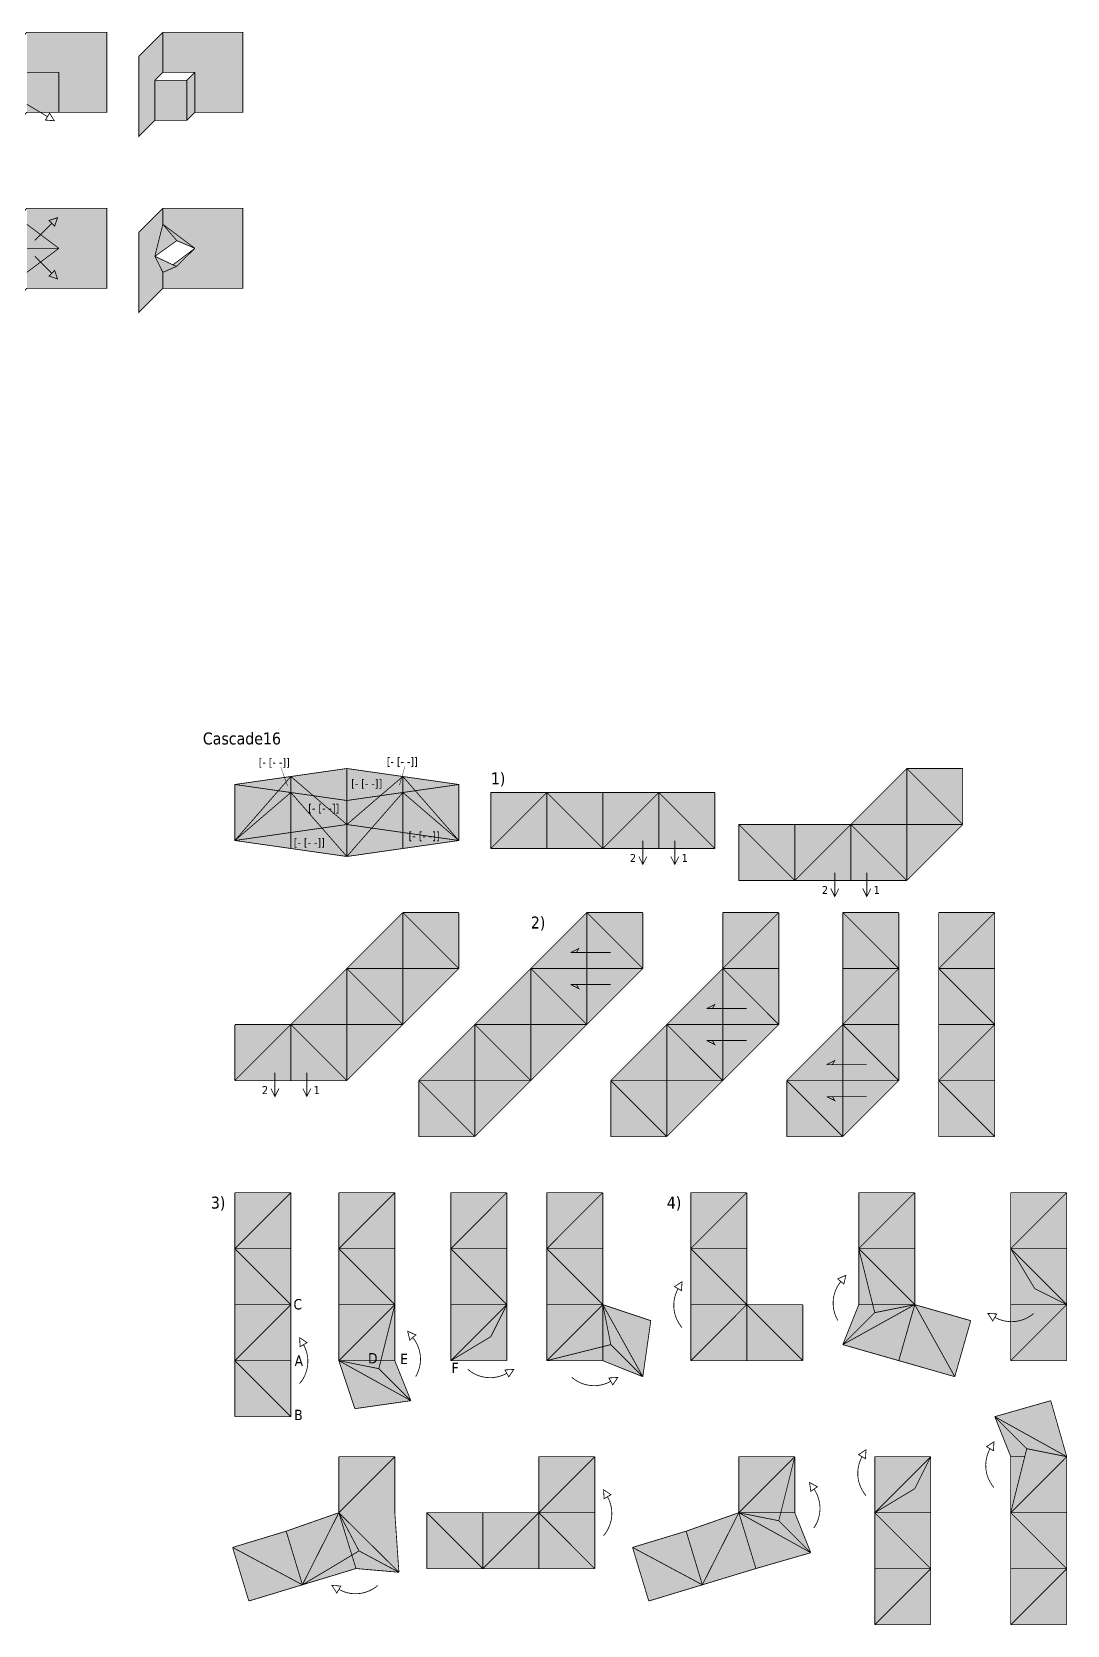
# Model space of a CAD drawing. Header units: inches. Extents: x -12.5 to 77.3, y -38.9 to 8.1.
# Drawn here: x 53.26 to 66.2, y -15.21 to 4.71 of the extents above; entities that cross this region are included whole.
import ezdxf

# ---------------------------------------------------------------- set-up
doc = ezdxf.new("R2010")
doc.units = ezdxf.units.IN
doc.header["$LTSCALE"] = 0.2
doc.header["$MEASUREMENT"] = 0
for name, pattern in [('crease . . . . .', [0.4, 0.2, -0.2]), ('mountain __ . . __ . .', [1.25, 0.5, -0.25, 0, -0.25, 0, -0.25]), ('valley __ __ __', [0.75, 0.5, -0.25])]:
    doc.linetypes.add(name, pattern=pattern)
for name, color, linetype in [('arrow-back', 250, 'Continuous'), ('edge', 7, 'Continuous'), ('face-1', 151, 'Continuous'), ('face-2', 91, 'Continuous'), ('face-3', 11, 'Continuous'), ('face-4', 191, 'Continuous'), ('face-5', 51, 'Continuous'), ('face-6', 33, 'Continuous'), ('hinge', 250, 'crease . . . . .'), ('mountain', 12, 'mountain __ . . __ . .'), ('valley', 143, 'valley __ __ __'), ('z-labels', 94, 'Continuous'), ('z-pats', 251, 'Continuous')]:
    doc.layers.add(name, color=color, linetype=linetype)
doc.styles.add('labels', font='')
doc.styles.get('labels').set_extended_font_data('Tahoma')

msp = doc.modelspace()

# ---------------------------------------------------------------- linework, layer by layer
at = {"const_width": 0.01}
for points in [[(54.9, 4.7), (54.6, 4.4), (54.6, 3.4), (54.8, 3.6)], [(54.9, 4.7), (55.9, 4.7), (55.9, 3.7), (55.3, 3.7)], [(53.6, 4.2), (53.2, 4.2)], [(54.9, 4.2), (54.8, 4.1)], [(55.3, 4.2), (54.9, 4.2)], [(55.3, 4.2), (55.2, 4.1)], [(55.2, 4.1), (54.8, 4.1)], [(53.2, 3.8), (53.457248, 3.645651)], [(55.2, 3.6), (54.8, 3.6)], [(55.3, 3.7), (55.2, 3.6)], [(53.3, 2.1), (53.512132, 2.312132)], [(53.6, 2), (53.2, 2)], [(53.3, 1.9), (53.512132, 1.687868)], [(60.9, -5.4), (60.9, -5.7)], [(61.3, -5.4), (61.3, -5.7)], [(60.85, -5.6), (60.85, -5.6), (60.9, -5.7), (60.95, -5.6)], [(61.25, -5.6), (61.25, -5.6), (61.3, -5.7), (61.35, -5.6)], [(63.3, -5.8), (63.3, -6.1)], [(63.7, -5.8), (63.7, -6.1)], [(63.25, -6), (63.25, -6), (63.3, -6.1), (63.35, -6)], [(63.65, -6), (63.65, -6), (63.7, -6.1), (63.75, -6)], [(56.3, -8.3), (56.3, -8.6)], [(56.7, -8.3), (56.7, -8.6)], [(56.25, -8.5), (56.25, -8.5), (56.3, -8.6), (56.35, -8.5)], [(56.65, -8.5), (56.65, -8.5), (56.7, -8.6), (56.75, -8.5)]]:
    msp.add_lwpolyline(points, dxfattribs=at)
for points in [[(53.482973, 3.688526), (53.482973, 3.688526), (53.542997, 3.594202), (53.431523, 3.602777)], [(53.476777, 2.347487), (53.476777, 2.347487), (53.582843, 2.382843), (53.547487, 2.276777)], [(53.476777, 1.652513), (53.476777, 1.652513), (53.582843, 1.617157), (53.547487, 1.723223)], [(61.297123, -10.974814), (61.297123, -10.974814), (61.390424, -10.913212), (61.383725, -11.024814)], [(63.336667, -10.877801), (63.336667, -10.877801), (63.439327, -10.83352), (63.413156, -10.942216)], [(65.274814, -11.402877), (65.274814, -11.402877), (65.213212, -11.309576), (65.324814, -11.316275)], [(58.063333, -11.577801), (58.063333, -11.577801), (57.960673, -11.53352), (57.986844, -11.642216)], [(56.702877, -11.674814), (56.702877, -11.674814), (56.609576, -11.613212), (56.616275, -11.724814)], [(59.225186, -12.102877), (59.225186, -12.102877), (59.286788, -12.009576), (59.175186, -12.016275)], [(60.525186, -12.202877), (60.525186, -12.202877), (60.586788, -12.109576), (60.475186, -12.116275)], [(65.197123, -12.974814), (65.197123, -12.974814), (65.290424, -12.913212), (65.283725, -13.024814)], [(63.597123, -13.074814), (63.597123, -13.074814), (63.690424, -13.013212), (63.683725, -13.124814)], [(60.502877, -13.574814), (60.502877, -13.574814), (60.409576, -13.513212), (60.416275, -13.624814)], [(63.082478, -13.475478), (63.082478, -13.475478), (62.983983, -13.422577), (63.000758, -13.533113)], [(57.074814, -14.802877), (57.074814, -14.802877), (57.013212, -14.709576), (57.124814, -14.716275)]]:
    msp.add_lwpolyline(points, close=True, dxfattribs=at)
for points in [[(63.338717, -11.398202, -0.315299), (63.375888, -10.910857, 0.290796)], [(61.390424, -11.486788, -0.315299), (61.341534, -11.000479, 0.290796)], [(65.786788, -11.309576, -0.315299), (65.300479, -11.358466, 0.290796)], [(56.609576, -12.186788, 0.315299), (56.658466, -11.700479, -0.290796)], [(58.061283, -12.098202, 0.315299), (58.024112, -11.610857, -0.290796)], [(58.713212, -12.009576, 0.315299), (59.199521, -12.058466, -0.290796)], [(60.013212, -12.109576, 0.315299), (60.499521, -12.158466, -0.290796)], [(63.690424, -13.586788, -0.315299), (63.641534, -13.100479, 0.290796)], [(65.290424, -13.486788, -0.315299), (65.241534, -13.000479, 0.290796)], [(63.035912, -13.993796, 0.315299), (63.040573, -13.505058, -0.290796)], [(60.409576, -14.086788, 0.315299), (60.458466, -13.600479, -0.290796)], [(57.586788, -14.709576, -0.315299), (57.100479, -14.758466, 0.290796)]]:
    msp.add_lwpolyline(points, format="xyb", dxfattribs=at)
at = {"layer": 'arrow-back', "const_width": 0.01}
for points in [[(60.07, -6.8), (60.1, -6.75), (60, -6.8)], [(60.5, -6.8), (60, -6.8)], [(60.5, -7.2), (60, -7.2)], [(60.07, -7.2), (60.1, -7.25), (60, -7.2)], [(61.77, -7.5), (61.8, -7.45), (61.7, -7.5)], [(62.2, -7.5), (61.7, -7.5)], [(62.2, -7.9), (61.7, -7.9)], [(61.77, -7.9), (61.8, -7.95), (61.7, -7.9)], [(63.27, -8.2), (63.3, -8.15), (63.2, -8.2)], [(63.7, -8.2), (63.2, -8.2)], [(63.7, -8.6), (63.2, -8.6)], [(63.27, -8.6), (63.3, -8.65), (63.2, -8.6)]]:
    msp.add_lwpolyline(points, dxfattribs=at)
at = {"layer": 'edge', "const_width": 0.01}
for points in [[(53.2, 4.7), (54.2, 4.7), (54.2, 3.7), (53.2, 3.7), (52.9, 3.4), (52.9, 4.4)], [(53.2, 2.5), (54.2, 2.5), (54.2, 1.5), (53.2, 1.5), (52.9, 1.2), (52.9, 2.2)], [(54.9, 2.5), (55.9, 2.5), (55.9, 1.5), (54.9, 1.5), (54.6, 1.2), (54.6, 2.2)]]:
    msp.add_lwpolyline(points, close=True, dxfattribs=at)
for points in [[(55.074922, 2.095891), (54.8, 1.9)], [(54.8, 1.9), (55.069723, 1.773538), (55.3, 2)], [(55.3, 2), (55.025621, 1.794216)], [(55.3, 2), (55.074922, 2.095891)], [(54.9, 1.7), (55.069723, 1.773538)], [(56.5, -4.6), (57.2, -4.5)], [(57.2, -4.5), (57.9, -4.6)], [(63.5, -5.2), (64.2, -4.5)], [(64.2, -4.5), (64.9, -4.5)], [(64.9, -4.5), (64.9, -5.2)], [(55.8, -4.7), (56.5, -4.6)], [(55.8, -5.4), (55.8, -4.7)], [(55.8, -4.7), (56.5, -4.8)], [(57.9, -4.6), (58.6, -4.7)], [(57.9, -4.8), (58.6, -4.7)], [(58.6, -4.7), (58.6, -5.4)], [(56.5, -4.8), (57.2, -4.9)], [(57.2, -4.9), (57.9, -4.8)], [(59, -5.5), (59, -4.8)], [(59, -4.8), (59.7, -4.8)], [(59.7, -4.8), (60.4, -4.8)], [(60.4, -4.8), (61.1, -4.8)], [(61.1, -4.8), (61.8, -5.5)], [(61.1, -4.8), (61.8, -4.8)], [(61.8, -4.8), (61.8, -5.5)], [(55.8, -5.4), (56.5, -5.3)], [(56.5, -5.3), (57.2, -5.2)], [(57.2, -5.2), (57.9, -5.3)], [(57.9, -5.3), (58.6, -5.4)], [(62.1, -5.2), (62.8, -5.2)], [(62.1, -5.2), (62.1, -5.9)], [(62.8, -5.2), (63.5, -5.2)], [(63.5, -5.2), (64.2, -5.9)], [(64.2, -5.9), (64.9, -5.2)], [(55.8, -5.4), (56.5, -5.5)], [(56.5, -5.5), (57.2, -5.6)], [(57.2, -5.6), (57.9, -5.5)], [(57.9, -5.5), (58.6, -5.4)], [(59, -5.5), (59.7, -5.5)], [(59.7, -5.5), (60.4, -5.5)], [(60.4, -5.5), (61.1, -5.5)], [(61.1, -5.5), (61.8, -5.5)], [(62.1, -5.9), (62.8, -5.9)], [(62.8, -5.9), (63.5, -5.9)], [(63.5, -5.9), (64.2, -5.9)], [(57.2, -7), (57.9, -6.3)], [(57.9, -6.3), (58.6, -6.3)], [(58.6, -6.3), (58.6, -7)], [(59.5, -7), (60.2, -6.3)], [(60.2, -6.3), (60.9, -6.3)], [(60.9, -6.3), (60.9, -7)], [(62.6, -6.3), (61.9, -6.3)], [(61.9, -6.3), (61.9, -7)], [(62.6, -7), (62.6, -6.3)], [(63.4, -6.3), (64.1, -6.3)], [(63.4, -7), (63.4, -6.3)], [(64.1, -6.3), (64.1, -7)], [(65.3, -6.3), (64.6, -6.3)], [(64.6, -6.3), (64.6, -7)], [(65.3, -7), (65.3, -6.3)], [(57.2, -7), (56.5, -7.7)], [(57.9, -7.7), (58.6, -7)], [(59.5, -7), (58.8, -7.7)], [(60.2, -7.7), (60.9, -7)], [(61.9, -7), (61.2, -7.7)], [(62.6, -7), (62.6, -7.7)], [(63.4, -7), (63.4, -7.7)], [(64.1, -7.7), (64.1, -7)], [(64.6, -7.7), (64.6, -7)], [(65.3, -7), (65.3, -7.7)], [(55.8, -8.4), (55.8, -7.7)], [(55.8, -7.7), (56.5, -7.7)], [(56.5, -7.7), (57.2, -8.4)], [(57.2, -8.4), (57.9, -7.7)], [(58.8, -7.7), (58.1, -8.4)], [(59.5, -8.4), (60.2, -7.7)], [(61.2, -7.7), (60.5, -8.4)], [(61.9, -8.4), (62.6, -7.7)], [(63.4, -7.7), (62.7, -8.4)], [(64.1, -7.7), (64.1, -8.4)], [(64.6, -7.7), (64.6, -8.4)], [(65.3, -7.7), (65.3, -8.4)], [(55.8, -8.4), (56.5, -8.4)], [(56.5, -8.4), (57.2, -8.4)], [(58.1, -8.4), (58.1, -9.1)], [(58.8, -9.1), (59.5, -8.4)], [(60.5, -8.4), (60.5, -9.1)], [(61.2, -9.1), (61.9, -8.4)], [(62.7, -8.4), (62.7, -9.1)], [(63.4, -9.1), (64.1, -8.4)], [(64.6, -8.4), (64.6, -9.1)], [(65.3, -8.4), (65.3, -9.1)], [(58.1, -9.1), (58.8, -9.1)], [(60.5, -9.1), (61.2, -9.1)], [(62.7, -9.1), (63.4, -9.1)], [(64.6, -9.1), (65.3, -9.1)], [(56.5, -9.8), (55.8, -9.8)], [(55.8, -9.8), (55.8, -10.5)], [(56.5, -10.5), (56.5, -9.8)], [(57.8, -9.8), (57.1, -9.8)], [(57.1, -9.8), (57.1, -10.5)], [(57.8, -10.5), (57.8, -9.8)], [(59.2, -9.8), (58.5, -9.8)], [(58.5, -9.8), (58.5, -10.5)], [(59.2, -10.5), (59.2, -9.8)], [(60.4, -9.8), (59.7, -9.8)], [(59.7, -9.8), (59.7, -10.5)], [(60.4, -10.5), (60.4, -9.8)], [(62.2, -9.8), (61.5, -9.8)], [(61.5, -9.8), (61.5, -10.5)], [(62.2, -10.5), (62.2, -9.8)], [(64.3, -9.8), (63.6, -9.8)], [(63.6, -9.8), (63.6, -10.5)], [(64.3, -10.5), (64.3, -9.8)], [(66.2, -9.8), (65.5, -9.8)], [(65.5, -9.8), (65.5, -10.5)], [(66.2, -10.5), (66.2, -9.8)], [(55.8, -11.2), (55.8, -10.5)], [(56.5, -10.5), (56.5, -11.2)], [(57.1, -11.2), (57.1, -10.5)], [(57.8, -10.5), (57.8, -11.2)], [(58.5, -11.2), (58.5, -10.5)], [(59.2, -10.5), (59.2, -11.2)], [(59.7, -11.2), (59.7, -10.5)], [(60.4, -10.5), (60.4, -11.2)], [(61.5, -11.2), (61.5, -10.5)], [(62.2, -10.5), (62.2, -11.2)], [(63.6, -10.5), (63.6, -11.2)], [(63.6, -10.5), (63.8, -11.3)], [(64.3, -10.5), (64.3, -11.2)], [(65.5, -11.2), (65.5, -10.5)], [(65.5, -10.5), (65.8, -11)], [(66.2, -10.5), (66.2, -11.2)], [(66.2, -11.2), (65.8, -11)], [(55.8, -11.2), (55.8, -11.9)], [(56.5, -11.2), (56.5, -11.9)], [(57.1, -11.2), (57.1, -11.9)], [(57.8, -11.2), (57.6, -12)], [(57.8, -11.2), (57.8, -11.9)], [(58.5, -11.2), (58.5, -11.9)], [(59.2, -11.2), (59, -11.6)], [(59.2, -11.9), (59.2, -11.2)], [(59.7, -11.2), (59.7, -11.9)], [(60.4, -11.2), (61, -11.4)], [(61.5, -11.2), (61.5, -11.9)], [(62.2, -11.2), (62.9, -11.2)], [(62.9, -11.2), (62.9, -11.9)], [(63.6, -11.2), (63.4, -11.7)], [(63.8, -11.3), (63.4, -11.7)], [(64.3, -11.2), (65, -11.4)], [(65.5, -11.2), (65.5, -11.9)], [(66.2, -11.9), (66.2, -11.2)], [(61, -11.4), (60.9, -12.1)], [(65, -11.4), (64.8, -12.1)], [(58.5, -11.9), (59, -11.6)], [(59.7, -11.9), (60.5, -11.7)], [(60.5, -11.7), (60.9, -12.1)], [(64.1, -11.9), (63.4, -11.7)], [(55.8, -11.9), (55.8, -12.6)], [(56.5, -11.9), (56.5, -12.6)], [(57.1, -11.9), (57.3, -12.5)], [(57.8, -11.9), (58, -12.4)], [(58.5, -11.9), (59.2, -11.9)], [(59.7, -11.9), (60.4, -11.9)], [(60.4, -11.9), (60.9, -12.1)], [(62.2, -11.9), (61.5, -11.9)], [(62.2, -11.9), (62.9, -11.9)], [(64.1, -11.9), (64.8, -12.1)], [(65.5, -11.9), (66.2, -11.9)], [(57.6, -12), (58, -12.4)], [(57.3, -12.5), (58, -12.4)], [(66, -12.4), (65.3, -12.6)], [(55.8, -12.6), (56.5, -12.6)], [(65.5, -13.1), (65.3, -12.6)], [(65.7, -13), (65.3, -12.6)], [(57.8, -13.1), (57.1, -13.1)], [(57.1, -13.1), (57.1, -13.8)], [(57.8, -13.8), (57.8, -13.1)], [(59.6, -13.8), (59.6, -13.1)], [(59.6, -13.1), (60.3, -13.1)], [(60.3, -13.8), (60.3, -13.1)], [(62.8, -13.1), (62.1, -13.1)], [(62.1, -13.1), (62.1, -13.8)], [(62.8, -13.1), (62.6, -13.9)], [(62.8, -13.1), (62.8, -13.8)], [(64.5, -13.1), (63.8, -13.1)], [(63.8, -13.1), (63.8, -13.8)], [(64.5, -13.1), (64.3, -13.5)], [(64.5, -13.8), (64.5, -13.1)], [(65.5, -13.8), (65.7, -13)], [(65.5, -13.8), (65.5, -13.1)], [(66.2, -13.8), (66.2, -13.1)], [(63.8, -13.8), (64.3, -13.5)], [(56.441683, -14.030924), (57.1, -13.8)], [(57.8, -13.8), (57.851119, -14.544237)], [(58.2, -13.8), (58.2, -14.5)], [(58.9, -13.8), (58.2, -13.8)], [(58.9, -13.8), (59.6, -13.8)], [(60.3, -13.8), (60.3, -14.5)], [(61.441683, -14.030924), (62.1, -13.8)], [(62.6, -13.9), (63, -14.3)], [(62.8, -13.8), (63, -14.3)], [(63.8, -14.5), (63.8, -13.8)], [(64.5, -13.8), (64.5, -14.5)], [(65.5, -14.5), (65.5, -13.8)], [(66.2, -13.8), (66.2, -14.5)], [(56.441683, -14.030924), (55.771766, -14.233929)], [(61.441683, -14.030924), (60.771766, -14.233929)], [(55.771766, -14.233929), (55.974771, -14.903846)], [(56.644688, -14.700841), (57.352306, -14.27743)], [(57.352306, -14.27743), (57.851119, -14.544237)], [(60.771766, -14.233929), (60.974771, -14.903846)], [(62.314605, -14.497836), (63, -14.3)], [(56.644688, -14.700841), (57.314605, -14.497836)], [(57.314605, -14.497836), (57.851119, -14.544237)], [(58.2, -14.5), (58.9, -14.5)], [(59.6, -14.5), (58.9, -14.5)], [(59.6, -14.5), (60.3, -14.5)], [(61.644688, -14.700841), (62.314605, -14.497836)], [(63.8, -14.5), (63.8, -15.2)], [(64.5, -15.2), (64.5, -14.5)], [(65.5, -14.5), (65.5, -15.2)], [(66.2, -15.2), (66.2, -14.5)], [(55.974771, -14.903846), (56.644688, -14.700841)], [(60.974771, -14.903846), (61.644688, -14.700841)], [(63.8, -15.2), (64.5, -15.2)], [(65.5, -15.2), (66.2, -15.2)]]:
    msp.add_lwpolyline(points, dxfattribs=at)
at = {"layer": 'face-1'}
for points in [[(54.2, 4.7), (53.2, 4.7), (54.2, 3.7), (53.2, 3.7)], [(54.8, 4.6), (54.6, 4.4), (54.8, 3.6), (54.6, 3.4)], [(54.9, 4.2), (54.9, 4.7), (54.8, 4.1), (54.8, 4.6)], [(54.9, 4.2), (54.9, 4.7), (55.3, 4.2), (55.9, 4.7)], [(55.9, 4.7), (55.3, 4.2), (55.9, 3.7), (55.3, 3.7)], [(55.2, 3.6), (55.2, 4.1), (55.3, 3.7), (55.3, 4.2)], [(54.8, 4.1), (54.8, 3.6), (55.2, 4.1), (55.2, 3.6)], [(54.2, 2.5), (53.2, 2.5), (54.2, 1.5), (53.2, 1.5)], [(54.6, 2.2), (54.9, 2.5), (54.8, 1.9), (54.9, 2.3)], [(55.9, 2.5), (54.9, 2.5), (55.3, 2), (54.9, 2.3)], [(55.9, 2.5), (55.3, 2), (55.9, 1.5), (55.4, 1.5)], [(54.6, 2.2), (54.8, 1.9), (54.6, 1.2), (54.9, 1.7)], [(54.8, 1.9), (55.074922, 2.095891), (54.9, 2.3)], [(54.9, 2.3), (54.9, 2.3), (55.074922, 2.095891), (55.3, 2)], [(55.4, 1.5), (55.3, 2), (54.9, 1.5), (55.069723, 1.773538)], [(54.9, 1.7), (55.069723, 1.773538), (54.8, 1.9)], [(54.9, 1.7), (54.6, 1.2), (54.9, 1.5)], [(55.069723, 1.773538), (54.9, 1.5), (54.9, 1.7)], [(64.2, -4.5), (64.9, -5.2), (64.9, -4.5)], [(56.5, -4.8), (55.8, -4.7), (56.5, -4.8), (55.8, -5.4)], [(57.9, -4.8), (58.6, -5.4), (58.6, -4.7)], [(55.8, -5.4), (56.5, -4.8), (56.5, -5.5)], [(57.2, -5.6), (56.5, -5.5), (56.5, -4.8)], [(56.5, -4.8), (57.2, -5.6), (57.2, -4.9)], [(57.9, -4.8), (57.2, -4.9), (57.9, -4.8), (57.2, -5.6)], [(57.2, -5.6), (57.9, -4.8), (57.9, -5.5)], [(58.6, -5.4), (57.9, -5.5), (57.9, -4.8)], [(59.7, -4.8), (59, -4.8), (59.7, -4.8), (59, -5.5)], [(59, -5.5), (59.7, -4.8), (59.7, -5.5)], [(60.4, -5.5), (59.7, -5.5), (59.7, -4.8)], [(59.7, -4.8), (60.4, -5.5), (60.4, -4.8)], [(61.1, -4.8), (60.4, -4.8), (61.1, -4.8), (60.4, -5.5)], [(60.4, -5.5), (61.1, -4.8), (61.1, -5.5)], [(61.8, -5.5), (61.1, -5.5), (61.1, -4.8)], [(61.1, -4.8), (61.8, -5.5), (61.8, -4.8)], [(62.8, -5.9), (62.1, -5.9), (62.8, -5.9), (62.1, -5.2)], [(62.1, -5.2), (62.8, -5.9), (62.8, -5.2)], [(63.5, -5.2), (62.8, -5.2), (62.8, -5.9)], [(62.8, -5.9), (63.5, -5.2), (63.5, -5.9)], [(64.2, -5.9), (63.5, -5.9), (64.2, -5.9), (63.5, -5.2)], [(57.9, -6.3), (58.6, -7), (58.6, -6.3)], [(60.2, -6.3), (60.9, -7), (60.9, -6.3)], [(62.6, -6.3), (61.9, -7), (61.9, -6.3)], [(63.4, -6.3), (64.1, -7), (64.1, -6.3)], [(65.3, -6.3), (64.6, -7), (64.6, -6.3)], [(56.5, -7.7), (55.8, -7.7), (56.5, -7.7), (55.8, -8.4)], [(55.8, -8.4), (56.5, -7.7), (56.5, -8.4)], [(57.2, -8.4), (56.5, -8.4), (56.5, -7.7)], [(58.8, -9.1), (58.1, -9.1), (58.8, -9.1), (58.1, -8.4)], [(61.2, -9.1), (60.5, -9.1), (61.2, -9.1), (60.5, -8.4)], [(63.4, -9.1), (62.7, -9.1), (63.4, -9.1), (62.7, -8.4)], [(65.3, -9.1), (64.6, -9.1), (65.3, -9.1), (64.6, -8.4)], [(56.5, -9.8), (55.8, -10.5), (55.8, -9.8)], [(57.8, -9.8), (57.1, -10.5), (57.1, -9.8)], [(59.2, -9.8), (58.5, -10.5), (58.5, -9.8)], [(60.4, -9.8), (59.7, -10.5), (59.7, -9.8)], [(62.2, -9.8), (61.5, -10.5), (61.5, -9.8)], [(64.3, -9.8), (63.6, -10.5), (63.6, -9.8)], [(66.2, -9.8), (65.5, -10.5), (65.5, -9.8)], [(59.2, -11.2), (59.2, -11.9), (59.2, -11.2), (58.5, -11.9)], [(60.9, -12.1), (61, -11.4), (60.9, -12.1), (60.4, -11.2)], [(62.9, -11.9), (62.9, -11.2), (62.9, -11.9), (62.2, -11.2)], [(63.4, -11.7), (64.1, -11.9), (63.4, -11.7), (64.3, -11.2)], [(64.8, -12.1), (65, -11.4), (64.8, -12.1), (64.3, -11.2)], [(66.2, -11.2), (66.2, -11.9), (66.2, -11.2), (65.5, -11.9)], [(56.5, -12.6), (55.8, -12.6), (56.5, -12.6), (55.8, -11.9)], [(58, -12.4), (57.3, -12.5), (58, -12.4), (57.1, -11.9)], [(65.3, -12.6), (66, -12.4), (65.3, -12.6), (66.2, -13.1)], [(57.8, -13.1), (57.1, -13.8), (57.1, -13.1)], [(60.3, -13.1), (59.6, -13.1), (60.3, -13.1), (59.6, -13.8)], [(62.8, -13.1), (62.1, -13.8), (62.1, -13.1)], [(64.5, -13.1), (63.8, -13.8), (63.8, -13.1)], [(57.851119, -14.544237), (57.8, -13.8), (57.851119, -14.544237), (57.1, -13.8)], [(58.2, -13.8), (58.9, -14.5), (58.2, -14.5)], [(55.771766, -14.233929), (56.644688, -14.700841), (55.974771, -14.903846)], [(60.771766, -14.233929), (61.644688, -14.700841), (60.974771, -14.903846)], [(64.5, -14.5), (64.5, -15.2), (64.5, -14.5), (63.8, -15.2)], [(66.2, -14.5), (66.2, -15.2), (66.2, -14.5), (65.5, -15.2)]]:
    msp.add_solid(points, dxfattribs=at)
at = {"layer": 'face-2'}
for points in [[(55.025621, 1.794216), (55.069723, 1.773538), (55.3, 2)], [(56.5, -4.6), (57.2, -5.2), (57.2, -4.5)], [(57.9, -4.6), (57.2, -4.5), (57.9, -4.6), (57.2, -5.2)], [(56.5, -4.6), (55.8, -4.7), (56.5, -4.6), (55.8, -5.4)], [(55.8, -5.4), (56.5, -4.6), (56.5, -5.3)], [(57.2, -5.2), (56.5, -5.3), (56.5, -4.6)], [(57.2, -5.2), (57.9, -4.6), (57.9, -5.3)], [(58.6, -5.4), (57.9, -5.3), (57.9, -4.6)], [(57.9, -4.6), (58.6, -5.4), (58.6, -4.7)], [(64.3, -11.2), (63.6, -11.2), (63.6, -10.5)], [(57.1, -11.9), (57.8, -11.9), (57.8, -11.2)], [(64.3, -11.2), (63.4, -11.7), (63.6, -11.2)], [(57.1, -11.9), (58, -12.4), (57.8, -11.9)], [(62.1, -13.8), (62.8, -13.8), (62.8, -13.1)], [(62.1, -13.8), (63, -14.3), (62.8, -13.8)]]:
    msp.add_solid(points, dxfattribs=at)
at = {"layer": 'face-3'}
for points in [[(63.5, -5.2), (64.2, -4.5), (64.2, -5.2)], [(64.9, -5.2), (64.2, -5.2), (64.2, -4.5)], [(63.5, -5.2), (64.2, -5.9), (64.2, -5.2)], [(64.9, -5.2), (64.2, -5.2), (64.2, -5.9)], [(57.2, -7), (57.9, -6.3), (57.9, -7)], [(58.6, -7), (57.9, -7), (57.9, -6.3)], [(59.5, -7), (60.2, -6.3), (60.2, -7)], [(60.9, -7), (60.2, -7), (60.2, -6.3)], [(61.9, -7), (62.6, -6.3), (62.6, -7)], [(64.1, -7), (63.4, -6.3), (63.4, -7)], [(64.6, -7), (65.3, -6.3), (65.3, -7)], [(57.2, -7), (57.9, -7.7), (57.9, -7)], [(58.6, -7), (57.9, -7), (57.9, -7.7)], [(59.5, -7), (60.2, -7.7), (60.2, -7)], [(60.9, -7), (60.2, -7), (60.2, -7.7)], [(61.9, -7), (62.6, -7.7), (62.6, -7)], [(64.1, -7), (63.4, -7.7), (63.4, -7)], [(64.6, -7), (65.3, -7.7), (65.3, -7)], [(58.1, -8.4), (58.8, -8.4), (58.8, -7.7)], [(58.8, -7.7), (58.8, -8.4), (59.5, -8.4)], [(60.5, -8.4), (61.2, -8.4), (61.2, -7.7)], [(61.2, -7.7), (61.2, -8.4), (61.9, -8.4)], [(62.7, -8.4), (63.4, -8.4), (63.4, -7.7)], [(63.4, -7.7), (63.4, -8.4), (64.1, -8.4)], [(64.6, -8.4), (65.3, -8.4), (65.3, -7.7)], [(58.1, -8.4), (58.8, -9.1), (58.8, -8.4)], [(59.5, -8.4), (58.8, -8.4), (58.8, -9.1)], [(60.5, -8.4), (61.2, -9.1), (61.2, -8.4)], [(61.9, -8.4), (61.2, -8.4), (61.2, -9.1)], [(62.7, -8.4), (63.4, -9.1), (63.4, -8.4)], [(64.1, -8.4), (63.4, -8.4), (63.4, -9.1)], [(64.6, -8.4), (65.3, -9.1), (65.3, -8.4)], [(55.8, -10.5), (56.5, -9.8), (56.5, -10.5)], [(57.1, -10.5), (57.8, -9.8), (57.8, -10.5)], [(58.5, -10.5), (59.2, -9.8), (59.2, -10.5)], [(59.7, -10.5), (60.4, -9.8), (60.4, -10.5)], [(61.5, -10.5), (62.2, -9.8), (62.2, -10.5)], [(63.6, -10.5), (64.3, -9.8), (64.3, -10.5)], [(65.5, -10.5), (66.2, -9.8), (66.2, -10.5)], [(55.8, -10.5), (56.5, -11.2), (56.5, -10.5)], [(57.1, -10.5), (57.8, -11.2), (57.8, -10.5)], [(58.5, -10.5), (59.2, -11.2), (59.2, -10.5)], [(59.7, -10.5), (60.4, -11.2), (60.4, -10.5)], [(61.5, -10.5), (62.2, -11.2), (62.2, -10.5)], [(63.6, -10.5), (64.3, -11.2), (64.3, -10.5)], [(65.5, -10.5), (66.2, -11.2), (66.2, -10.5)], [(66.2, -11.2), (65.5, -11.2), (65.5, -10.5)], [(55.8, -11.9), (56.5, -11.9), (56.5, -11.2)], [(57.8, -11.2), (57.6, -12), (57.1, -11.9)], [(59.2, -11.2), (59, -11.6), (58.5, -11.9)], [(59.7, -11.9), (60.5, -11.7), (60.4, -11.2)], [(60.4, -11.2), (60.5, -11.7), (60.9, -12.1)], [(61.5, -11.9), (62.2, -11.9), (62.2, -11.2)], [(62.2, -11.2), (62.9, -11.9), (62.2, -11.9)], [(64.3, -11.2), (64.8, -12.1), (64.1, -11.9)], [(66.2, -11.2), (65.5, -11.9), (65.5, -11.2)], [(55.8, -11.9), (56.5, -12.6), (56.5, -11.9)], [(57.1, -11.9), (57.6, -12), (58, -12.4)], [(66.2, -13.1), (65.7, -13), (65.3, -12.6)], [(57.1, -13.8), (57.8, -13.1), (57.8, -13.8)], [(59.6, -13.8), (60.3, -13.1), (60.3, -13.8)], [(62.8, -13.1), (62.6, -13.9), (62.1, -13.8)], [(64.5, -13.1), (64.3, -13.5), (63.8, -13.8)], [(65.5, -13.8), (65.7, -13), (66.2, -13.1)], [(56.644688, -14.700841), (57.1, -13.8), (56.441683, -14.030924)], [(58.9, -14.5), (58.2, -13.8), (58.9, -13.8)], [(58.9, -14.5), (59.6, -13.8), (58.9, -13.8)], [(60.3, -14.5), (60.3, -13.8), (59.6, -13.8)], [(61.644688, -14.700841), (62.1, -13.8), (61.441683, -14.030924)], [(62.1, -13.8), (62.6, -13.9), (63, -14.3)], [(64.5, -14.5), (63.8, -14.5), (63.8, -13.8)], [(66.2, -14.5), (65.5, -14.5), (65.5, -13.8)], [(56.644688, -14.700841), (55.771766, -14.233929), (56.441683, -14.030924)], [(61.644688, -14.700841), (60.771766, -14.233929), (61.441683, -14.030924)], [(64.5, -14.5), (63.8, -15.2), (63.8, -14.5)], [(66.2, -14.5), (65.5, -15.2), (65.5, -14.5)]]:
    msp.add_solid(points, dxfattribs=at)
at = {"layer": 'face-4'}
for points in [[(56.5, -7.7), (57.2, -7.7), (57.2, -7)], [(57.2, -7), (57.2, -7.7), (57.9, -7.7)], [(58.8, -7.7), (59.5, -7.7), (59.5, -7)], [(59.5, -7), (59.5, -7.7), (60.2, -7.7)], [(61.2, -7.7), (61.9, -7.7), (61.9, -7)], [(61.9, -7), (61.9, -7.7), (62.6, -7.7)], [(63.4, -7.7), (64.1, -7.7), (64.1, -7)], [(65.3, -7.7), (64.6, -7.7), (64.6, -7)], [(56.5, -7.7), (57.2, -8.4), (57.2, -7.7)], [(57.9, -7.7), (57.2, -7.7), (57.9, -7.7), (57.2, -8.4)], [(58.8, -7.7), (59.5, -8.4), (59.5, -7.7)], [(60.2, -7.7), (59.5, -7.7), (60.2, -7.7), (59.5, -8.4)], [(61.2, -7.7), (61.9, -8.4), (61.9, -7.7)], [(62.6, -7.7), (61.9, -7.7), (62.6, -7.7), (61.9, -8.4)], [(63.4, -7.7), (64.1, -8.4), (64.1, -7.7)], [(65.3, -7.7), (64.6, -8.4), (64.6, -7.7)], [(56.5, -11.2), (55.8, -11.2), (55.8, -10.5)], [(57.8, -11.2), (57.1, -11.2), (57.1, -10.5)], [(59.2, -11.2), (58.5, -11.2), (58.5, -10.5)], [(60.4, -11.2), (59.7, -11.2), (59.7, -10.5)], [(62.2, -11.2), (61.5, -11.2), (61.5, -10.5)], [(63.6, -10.5), (63.8, -11.3), (64.3, -11.2)], [(66.2, -11.2), (65.8, -11), (65.5, -10.5)], [(56.5, -11.2), (55.8, -11.9), (55.8, -11.2)], [(57.8, -11.2), (57.1, -11.9), (57.1, -11.2)], [(59.2, -11.2), (58.5, -11.9), (58.5, -11.2)], [(60.4, -11.2), (59.7, -11.9), (59.7, -11.2)], [(62.2, -11.2), (61.5, -11.9), (61.5, -11.2)], [(64.3, -11.2), (63.8, -11.3), (63.4, -11.7)], [(63.8, -13.8), (64.5, -13.1), (64.5, -13.8)], [(65.5, -13.8), (66.2, -13.1), (66.2, -13.8)], [(56.644688, -14.700841), (57.352306, -14.27743), (57.1, -13.8)], [(57.1, -13.8), (57.352306, -14.27743), (57.851119, -14.544237)], [(59.6, -13.8), (59.6, -14.5), (58.9, -14.5)], [(59.6, -13.8), (60.3, -14.5), (59.6, -14.5)], [(62.1, -13.8), (62.314605, -14.497836), (61.644688, -14.700841)], [(62.1, -13.8), (63, -14.3), (62.314605, -14.497836)], [(63.8, -13.8), (64.5, -14.5), (64.5, -13.8)], [(65.5, -13.8), (66.2, -14.5), (66.2, -13.8)]]:
    msp.add_solid(points, dxfattribs=at)
at = {"layer": 'face-5'}
for points in [[(60.4, -11.2), (60.4, -11.9), (59.7, -11.9)], [(60.4, -11.2), (60.9, -12.1), (60.4, -11.9)], [(66.2, -13.1), (65.3, -12.6), (65.5, -13.1)], [(66.2, -13.1), (65.5, -13.1), (65.5, -13.8)]]:
    msp.add_solid(points, dxfattribs=at)
at = {"layer": 'face-6'}
for points in [[(57.1, -13.8), (57.314605, -14.497836), (56.644688, -14.700841)], [(57.1, -13.8), (57.851119, -14.544237), (57.314605, -14.497836)]]:
    msp.add_solid(points, dxfattribs=at)
at = {"layer": 'hinge', "const_width": 0.01}
for points in [[(64.2, -5.2), (64.2, -4.5)], [(64.2, -4.5), (64.9, -5.2)], [(55.8, -5.4), (56.5, -4.6)], [(56.5, -4.6), (57.2, -5.2)], [(56.5, -5.3), (56.5, -4.6)], [(57.2, -5.2), (57.9, -4.6)], [(57.9, -4.6), (58.6, -5.4)], [(57.9, -5.3), (57.9, -4.6)], [(55.8, -5.4), (56.5, -4.8)], [(56.5, -4.8), (57.2, -5.6)], [(56.5, -5.5), (56.5, -4.8)], [(57.2, -5.6), (57.9, -4.8)], [(57.9, -4.8), (58.6, -5.4)], [(57.9, -5.5), (57.9, -4.8)], [(59, -5.5), (59.7, -4.8)], [(59.7, -4.8), (60.4, -5.5)], [(59.7, -5.5), (59.7, -4.8)], [(60.4, -5.5), (61.1, -4.8)], [(60.4, -4.8), (60.4, -5.5)], [(61.1, -5.5), (61.1, -4.8)], [(62.1, -5.2), (62.8, -5.9)], [(62.8, -5.9), (63.5, -5.2)], [(62.8, -5.2), (62.8, -5.9)], [(63.5, -5.9), (63.5, -5.2)], [(63.5, -5.2), (64.2, -5.2)], [(64.2, -5.2), (64.2, -5.9)], [(64.2, -5.2), (64.9, -5.2)], [(57.9, -7), (57.9, -6.3)], [(57.9, -6.3), (58.6, -7)], [(60.2, -6.3), (60.9, -7)], [(61.9, -7), (62.6, -6.3)], [(64.1, -7), (63.4, -6.3)], [(64.6, -7), (65.3, -6.3)], [(57.2, -7), (57.9, -7)], [(57.2, -7.7), (57.2, -7)], [(57.2, -7), (57.9, -7.7)], [(57.9, -7), (57.9, -7.7)], [(57.9, -7), (58.6, -7)], [(59.5, -7), (60.2, -7)], [(59.5, -7.7), (59.5, -7)], [(59.5, -7), (60.2, -7.7)], [(60.2, -7), (60.9, -7)], [(61.9, -7), (62.6, -7)], [(61.9, -7), (62.6, -7.7)], [(64.1, -7), (63.4, -7)], [(64.1, -7), (63.4, -7.7)], [(64.6, -7), (65.3, -7)], [(64.6, -7), (65.3, -7.7)], [(55.8, -8.4), (56.5, -7.7)], [(56.5, -8.4), (56.5, -7.7)], [(56.5, -7.7), (57.2, -7.7)], [(57.2, -7.7), (57.2, -8.4)], [(57.2, -7.7), (57.9, -7.7)], [(58.8, -7.7), (59.5, -7.7)], [(58.8, -7.7), (58.8, -8.4)], [(59.5, -8.4), (58.8, -7.7)], [(59.5, -7.7), (59.5, -8.4)], [(59.5, -7.7), (60.2, -7.7)], [(61.2, -7.7), (61.9, -7.7)], [(61.2, -7.7), (61.2, -8.4)], [(61.9, -8.4), (61.2, -7.7)], [(61.9, -7.7), (62.6, -7.7)], [(63.4, -7.7), (64.1, -7.7)], [(64.1, -8.4), (63.4, -7.7)], [(65.3, -7.7), (64.6, -7.7)], [(65.3, -7.7), (64.6, -8.4)], [(58.1, -8.4), (58.8, -9.1)], [(58.8, -8.4), (58.1, -8.4)], [(58.8, -8.4), (58.8, -9.1)], [(58.8, -8.4), (59.5, -8.4)], [(60.5, -8.4), (61.2, -9.1)], [(61.2, -8.4), (60.5, -8.4)], [(61.2, -8.4), (61.2, -9.1)], [(61.2, -8.4), (61.9, -8.4)], [(62.7, -8.4), (63.4, -9.1)], [(63.4, -8.4), (62.7, -8.4)], [(63.4, -8.4), (64.1, -8.4)], [(64.6, -8.4), (65.3, -9.1)], [(65.3, -8.4), (64.6, -8.4)], [(55.8, -10.5), (56.5, -9.8)], [(57.1, -10.5), (57.8, -9.8)], [(58.5, -10.5), (59.2, -9.8)], [(59.7, -10.5), (60.4, -9.8)], [(61.5, -10.5), (62.2, -9.8)], [(63.6, -10.5), (64.3, -9.8)], [(65.5, -10.5), (66.2, -9.8)], [(55.8, -10.5), (56.5, -10.5)], [(55.8, -10.5), (56.5, -11.2)], [(57.1, -10.5), (57.8, -10.5)], [(57.1, -10.5), (57.8, -11.2)], [(58.5, -10.5), (59.2, -10.5)], [(58.5, -10.5), (59.2, -11.2)], [(59.7, -10.5), (60.4, -10.5)], [(59.7, -10.5), (60.4, -11.2)], [(61.5, -10.5), (62.2, -10.5)], [(61.5, -10.5), (62.2, -11.2)], [(63.6, -10.5), (64.3, -10.5)], [(65.5, -10.5), (66.2, -10.5)], [(56.5, -11.2), (55.8, -11.2)], [(56.5, -11.2), (55.8, -11.9)], [(57.8, -11.2), (57.1, -11.2)], [(59.2, -11.2), (58.5, -11.2)], [(60.4, -11.2), (59.7, -11.2)], [(60.4, -11.9), (60.4, -11.2)], [(62.2, -11.2), (61.5, -11.2)], [(62.2, -11.2), (61.5, -11.9)], [(62.2, -11.2), (62.9, -11.9)], [(62.2, -11.2), (62.2, -11.9)], [(63.6, -11.2), (64.3, -11.2)], [(64.3, -11.2), (64.1, -11.9)], [(64.3, -11.2), (64.8, -12.1)], [(66.2, -11.2), (65.5, -11.2)], [(66.2, -11.2), (65.5, -11.9)], [(55.8, -11.9), (56.5, -12.6)], [(56.5, -11.9), (55.8, -11.9)], [(57.8, -11.9), (57.1, -11.9)], [(66.2, -13.1), (66, -12.4)], [(57.1, -13.8), (57.8, -13.1)], [(59.6, -13.8), (60.3, -13.1)], [(65.5, -13.1), (65.675, -13.1)], [(57.314605, -14.497836), (57.1, -13.8)], [(58.9, -14.5), (58.2, -13.8)], [(58.9, -14.5), (58.9, -13.8)], [(58.9, -14.5), (59.6, -13.8)], [(59.6, -13.8), (59.6, -14.5)], [(59.6, -13.8), (60.3, -13.8)], [(59.6, -13.8), (60.3, -14.5)], [(62.314605, -14.497836), (62.1, -13.8)], [(62.8, -13.8), (62.1, -13.8)], [(63.8, -13.8), (64.5, -13.8)], [(63.8, -13.8), (64.5, -14.5)], [(65.5, -13.8), (66.2, -13.8)], [(65.5, -13.8), (66.2, -14.5)], [(56.644688, -14.700841), (56.441683, -14.030924)], [(61.644688, -14.700841), (61.441683, -14.030924)], [(56.644688, -14.700841), (55.771766, -14.233929)], [(61.644688, -14.700841), (60.771766, -14.233929)], [(64.5, -14.5), (63.8, -14.5)], [(64.5, -14.5), (63.8, -15.2)], [(66.2, -14.5), (65.5, -14.5)], [(66.2, -14.5), (65.5, -15.2)]]:
    msp.add_lwpolyline(points, dxfattribs=at)
at = {"layer": 'mountain', "const_width": 0.01}
for points in [[(55.2, 4.1), (55.2, 3.6)], [(54.9, 2.3), (55.074922, 2.095891)], [(57.2, -4.9), (57.2, -5.6)], [(60.2, -7), (60.2, -6.3)], [(60.2, -7), (60.2, -7.7)], [(61.9, -7.7), (61.9, -7)], [(61.9, -7.7), (61.9, -8.4)], [(63.4, -7.7), (63.4, -8.4)], [(63.4, -8.4), (63.4, -9.1)], [(60.4, -11.2), (60.5, -11.7)], [(64.3, -11.2), (63.8, -11.3)], [(57.1, -11.9), (57.6, -12)], [(66.2, -13.1), (65.7, -13)], [(57.1, -13.8), (57.352306, -14.27743)], [(62.1, -13.8), (62.6, -13.9)]]:
    msp.add_lwpolyline(points, dxfattribs=at)
at = {"layer": 'valley', "const_width": 0.01}
for points in [[(54.9, 4.7), (54.9, 4.2)], [(53.6, 4.2), (53.6, 3.7)], [(55.3, 4.2), (55.3, 3.7)], [(54.8, 3.6), (54.8, 4.1)], [(54.9, 2.5), (54.9, 2.3)], [(53.6, 2), (53.2, 2.3)], [(54.9, 2.3), (54.8, 1.9), (54.9, 1.7)], [(55.3, 2), (54.9, 2.3)], [(53.6, 2), (53.2, 1.7)], [(54.9, 1.7), (54.9, 1.5)], [(57.2, -4.5), (57.2, -5.2)], [(64.3, -11.2), (63.6, -10.5)], [(65.5, -10.5), (66.2, -11.2)], [(57.1, -11.9), (57.8, -11.2)], [(59.2, -11.2), (58.5, -11.9)], [(60.4, -11.2), (59.7, -11.9)], [(60.4, -11.2), (60.9, -12.1)], [(64.3, -11.2), (63.4, -11.7)], [(57.1, -11.9), (58, -12.4)], [(66.2, -13.1), (65.3, -12.6)], [(62.1, -13.8), (62.8, -13.1)], [(63.8, -13.8), (64.5, -13.1)], [(66.2, -13.1), (65.5, -13.8)], [(57.1, -13.8), (56.644688, -14.700841)], [(57.1, -13.8), (57.851119, -14.544237)], [(62.1, -13.8), (61.644688, -14.700841)], [(62.1, -13.8), (63, -14.3)]]:
    msp.add_lwpolyline(points, dxfattribs=at)
at = {"layer": 'z-pats'}
for points in [[(56.457709, -4.714813, 0.007, 0.005, 0), (56.407039, -4.57363, 0.09, 0, 0), (56.373258, -4.479508, 0, 0, 0)], [(57.857613, -4.708386, 0.007, 0.005, 0), (57.900053, -4.564515, 0.09, 0, 0), (57.928346, -4.468601, 0, 0, 0)]]:
    msp.add_lwpolyline(points, format="xyseb", dxfattribs=at)

# ---------------------------------------------------------------- texts
at = {"style": 'labels'}
for s, height, p in [('Cascade16', 0.15, (55.4, -4.2)), ('2', 0.1, (60.739468, -5.669179)), ('1', 0.1, (61.386806, -5.669179)), ('2', 0.1, (63.139468, -6.069179)), ('1', 0.1, (63.786806, -6.069179)), ('2', 0.1, (56.139468, -8.569179)), ('1', 0.1, (56.786806, -8.569179))]:
    msp.add_text(s, height=height, dxfattribs=at).set_placement(p)
at = {"layer": 'z-labels', "style": 'labels'}
for s, height, p in [('1)', 0.15, (59, -4.7)), ('2)', 0.15, (59.5, -6.5)), ('3)', 0.15, (55.5, -10)), ('4)', 0.15, (61.2, -10)), ('C', 0.13, (56.533137, -11.260153)), ('A', 0.13, (56.547306, -11.965238)), ('D', 0.13, (57.46537, -11.935461)), ('E', 0.13, (57.867065, -11.943495)), ('F', 0.13, (58.509777, -12.05597)), ('B', 0.13, (56.542865, -12.642831))]:
    msp.add_text(s, height=height, dxfattribs=at).set_placement(p)
at = {"layer": 'z-pats', "style": 'labels'}
for p in [(56.098481, -4.471702), (57.7, -4.461921), (57.254891, -4.736088), (56.718044, -5.045109), (56.536847, -5.472934), (57.972934, -5.390978)]:
    msp.add_text('[- [- -]]', height=0.1, dxfattribs=at).set_placement(p)

doc.saveas('drawing.dxf')
